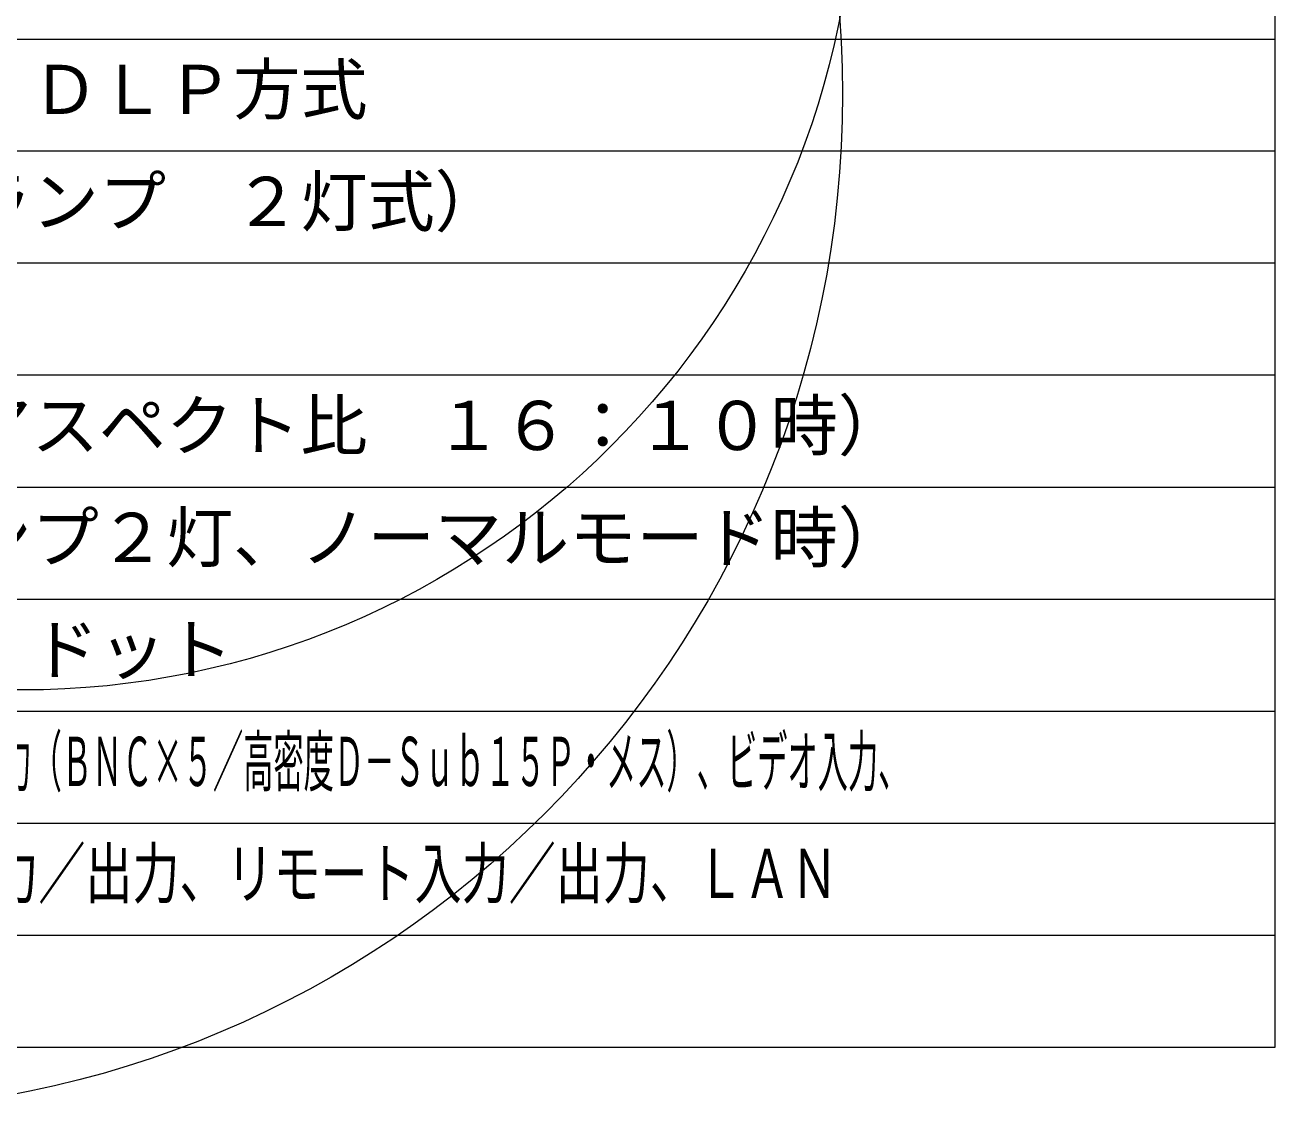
# Model space of a CAD drawing. Units: millimetres, scale not verified. Extents: x -71 to 62, y -59 to 138.
# Drawn here: x 6.7 to 62.5, y -59.4 to -10.9 of the extents above; entities that cross this region are included whole.
import ezdxf
from ezdxf.enums import TextEntityAlignment as Align

# ---------------------------------------------------------------- set-up
doc = ezdxf.new("R2010")
doc.units = ezdxf.units.MM
doc.header["$LTSCALE"] = 0.125
doc.layers.add('0-1_MOJI1', color=7, linetype='Continuous')
doc.layers.add('0-2_WAKU', color=1, linetype='Continuous', lineweight=18)
doc.layers.add('0-5_GAIKEI', color=1, linetype='Continuous', lineweight=18)
doc.styles.add('ＭＳ ゴシック', font='')
doc.styles.get('ＭＳ ゴシック').set_extended_font_data('MS Gothic')

msp = doc.modelspace()

# ---------------------------------------------------------------- linework, layer by layer
at = {"layer": '0-2_WAKU', "color": 4}
for p, q in [((62.4993, -56.4999), (62.4993, -6.4999)), ((-62.5007, -56.4999), (62.4993, -56.4999))]:
    msp.add_line(p, q, dxfattribs=at)
at = {"layer": '0-2_WAKU'}
for p, q in [((-62.5007, -11.4999), (62.4993, -11.4999)), ((62.4993, -16.4999), (-62.5007, -16.4999)), ((62.4993, -21.4999), (-62.5007, -21.4999)), ((62.4993, -26.4999), (-62.5007, -26.4999)), ((-62.5007, -31.4999), (62.4993, -31.4999)), ((-62.5007, -36.4999), (62.4993, -36.4999)), ((-62.5007, -41.4999), (62.4993, -41.4999)), ((-62.5007, -46.4999), (62.4993, -46.4999)), ((-62.5007, -51.4999), (62.4993, -51.4999))]:
    msp.add_line(p, q, dxfattribs=at)
at = {"layer": '0-5_GAIKEI'}
for centre, radius in [((6.5577, -3.336), 37.2143), ((-2.2528, -13.9427), 45.4484)]:
    msp.add_circle(centre, radius, dxfattribs=at)

# ---------------------------------------------------------------- texts
at = {"layer": '0-1_MOJI1', "style": 'ＭＳ ゴシック'}
for s, p in [('ＤＬＰチップ１枚\u3000ＤＬＰ方式', (-20.0007, -15.4999)), ('２８０Ｗ（ＵＨＭランプ\u3000２灯式）', (-20.0007, -20.4999)), ('５０～６００型（アスペクト比\u3000１６：１０時）', (-20.0007, -30.4999)), ('６０００ｌｍ（ランプ２灯、ノーマルモード時）', (-20.0007, -35.4999)), ('１９２０×１２００ドット', (-20.0007, -40.4999))]:
    msp.add_text(s, height=2.199, dxfattribs=at).set_placement(p, align=Align.BOTTOM_LEFT)
for s, width, p in [('ＨＤＭＩ入力、ＤＶＩ－Ｄ入力、ＲＧＢ入力（ＢＮＣ×５／高密度Ｄ－Ｓｕｂ１５Ｐ・メス）、ビデオ入力、', 0.45, (-20.0007, -45.4999)), ('Ｓビデオ入力、シリアル入力／出力、リモート入力／出力、ＬＡＮ', 0.7, (-20.0007, -50.4999))]:
    msp.add_text(s, height=2.199, dxfattribs=dict(at, width=width)).set_placement(p, align=Align.BOTTOM_LEFT)

doc.saveas('drawing.dxf')
